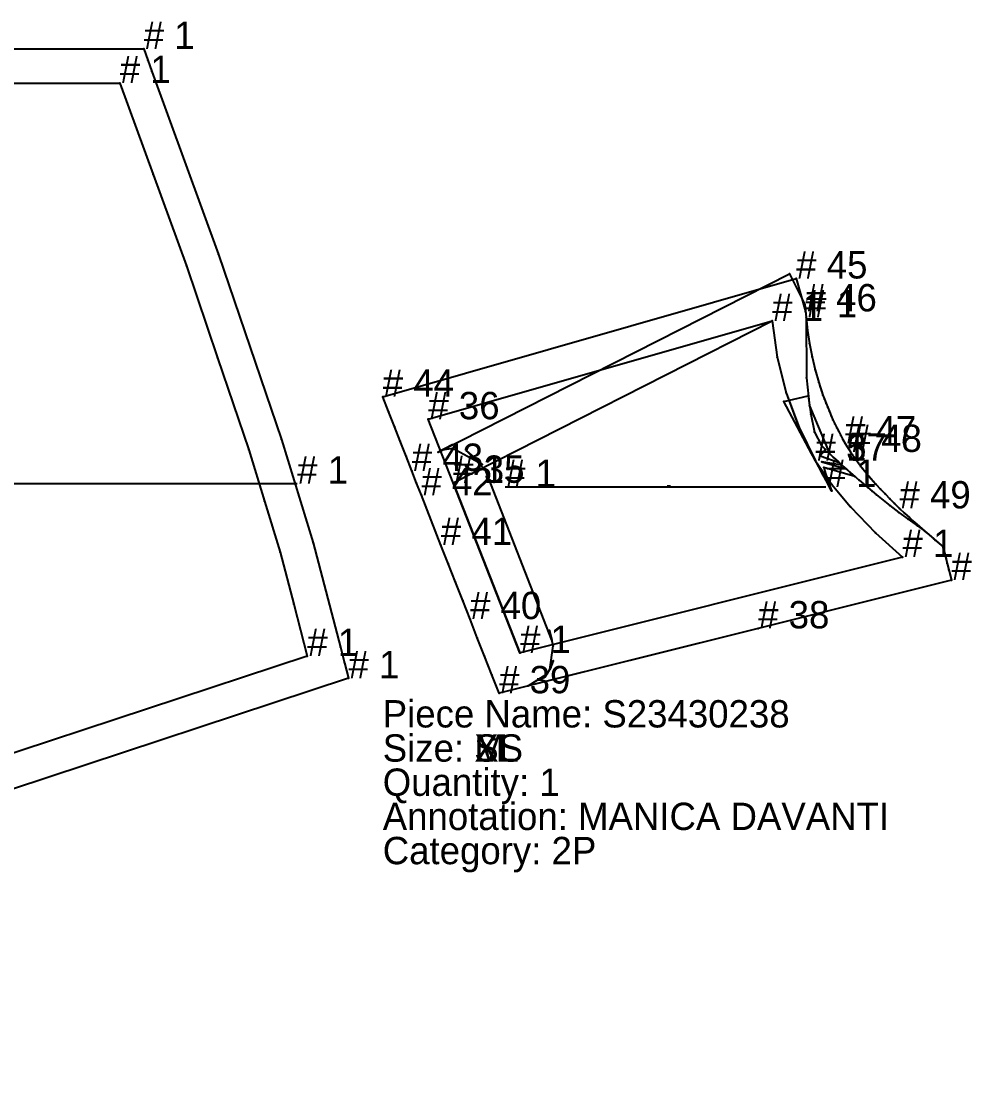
# Model space of a CAD drawing. Extents: x -10 to 8445, y -315 to 270.
# Drawn here: x 5008.4 to 5285.3, y -179.6 to 135.2 of the extents above; entities that cross this region are included whole.
import ezdxf

# ---------------------------------------------------------------- set-up
doc = ezdxf.new("R2010")
doc.units = 0

# ---------------------------------------------------------------- blocks, each defined once
blk = doc.blocks.new('S23430243-S_XS')
at = {"layer": '1'}
blk.add_lwpolyline([(-31509.709, -61606.7578), (-31300.1934, -61606.7578), (-31299, -61610.0469), (-31297.8066, -61613.332), (-31278.3125, -61666.875), (-31259.9355, -61721.0352), (-31250.7031, -61751.2969), (-31242.7109, -61781.8242), (-31241.5234, -61786.3555), (-31240.3379, -61790.8867), (-31338.875, -61823.4063), (-31437.4121, -61855.9258), (-31468.4766, -61858.5195), (-31499.543, -61861.1133), (-31502.9297, -61794.957), (-31506.3184, -61728.8008), (-31508.0137, -61667.7813)], close=True, dxfattribs=at)
at = {"layer": '14'}
blk.add_lwpolyline([(-31509.4336, -61616.7578), (-31307.1914, -61616.7539), (-31297.4688, -61643.4727), (-31287.7461, -61670.1914), (-31278.5977, -61697.1484), (-31269.4512, -61724.1016), (-31264.8867, -61739.0625), (-31260.3242, -61754.0195), (-31256.3516, -61769.1953), (-31252.3789, -61784.3672), (-31345.8906, -61815.2461), (-31439.4043, -61846.125), (-31469.7324, -61848.625), (-31500.0605, -61851.1211), (-31503.1895, -61789.9609), (-31506.3184, -61728.8008), (-31507.877, -61672.7773)], close=True, dxfattribs=at)
at = {"layer": '2'}
for p in [(-31509.709, -61606.7578), (-31300.1934, -61606.7578), (-31299, -61610.0469), (-31297.8066, -61613.332), (-31509.4336, -61616.7578), (-31307.1914, -61616.7539), (-31297.4688, -61643.4727), (-31278.3125, -61666.875), (-31508.0137, -61667.7813), (-31287.7461, -61670.1914), (-31507.877, -61672.7773), (-31278.5977, -61697.1484), (-31259.9355, -61721.0352), (-31269.4512, -61724.1016), (-31506.3184, -61728.8008), (-31506.3184, -61728.8008), (-31264.8867, -61739.0625), (-31250.7031, -61751.2969), (-31260.3242, -61754.0195), (-31256.3516, -61769.1953), (-31242.7109, -61781.8242), (-31252.3789, -61784.3672), (-31241.5234, -61786.3555), (-31503.1895, -61789.9609), (-31240.3379, -61790.8867), (-31502.9297, -61794.957), (-31345.8906, -61815.2461), (-31338.875, -61823.4063), (-31439.4043, -61846.125), (-31469.7324, -61848.625), (-31500.0605, -61851.1211), (-31437.4121, -61855.9258), (-31468.4766, -61858.5195), (-31499.543, -61861.1133)]:
    blk.add_point(p, dxfattribs=at)
at = {"layer": '5'}
blk.add_line((-31516.4551, -61733.9375), (-31515.4551, -61733.9375), dxfattribs=at)
at = {"layer": '7'}
blk.add_line((-31506.4629, -61733.9336), (-31255.3574, -61733.9336), dxfattribs=at)
at = {"layer": '1'}
for s, p in [('Piece Name: S23430243', (-31509.709, -61871.1016)), ('Size: XS', (-31509.709, -61881.1016))]:
    blk.add_text(s, height=8, dxfattribs=at).set_placement(p)
blk = doc.blocks.new('S23430243-S_S')
at = {"layer": '1'}
blk.add_lwpolyline([(-31509.707, -61606.7578), (-31300.1934, -61606.7578), (-31299, -61610.0469), (-31297.8066, -61613.332), (-31278.3125, -61666.875), (-31259.9355, -61721.0352), (-31250.7031, -61751.2969), (-31242.7109, -61781.8242), (-31241.5234, -61786.3555), (-31240.3379, -61790.8867), (-31338.877, -61823.4063), (-31437.4121, -61855.9258), (-31468.4766, -61858.5195), (-31499.543, -61861.1133), (-31502.9297, -61794.957), (-31506.3184, -61728.8008), (-31508.0137, -61667.7813)], close=True, dxfattribs=at)
at = {"layer": '14'}
blk.add_lwpolyline([(-31509.4336, -61616.7578), (-31307.1914, -61616.7539), (-31297.4688, -61643.4727), (-31287.7461, -61670.1914), (-31278.5977, -61697.1484), (-31269.4512, -61724.1016), (-31264.8867, -61739.0625), (-31260.3242, -61754.0195), (-31256.3516, -61769.1953), (-31252.3789, -61784.3672), (-31345.8906, -61815.2461), (-31439.4043, -61846.125), (-31469.7324, -61848.625), (-31500.0605, -61851.1211), (-31503.1895, -61789.9609), (-31506.3184, -61728.8008), (-31507.877, -61672.7773)], close=True, dxfattribs=at)
at = {"layer": '2'}
for p in [(-31509.707, -61606.7578), (-31300.1934, -61606.7578), (-31299, -61610.0469), (-31297.8066, -61613.332), (-31509.4336, -61616.7578), (-31307.1914, -61616.7539), (-31297.4688, -61643.4727), (-31278.3125, -61666.875), (-31508.0137, -61667.7813), (-31287.7461, -61670.1914), (-31507.877, -61672.7773), (-31278.5977, -61697.1484), (-31259.9355, -61721.0352), (-31269.4512, -61724.1016), (-31506.3184, -61728.8008), (-31506.3184, -61728.8008), (-31264.8867, -61739.0625), (-31250.7031, -61751.2969), (-31260.3242, -61754.0195), (-31256.3516, -61769.1953), (-31242.7109, -61781.8242), (-31252.3789, -61784.3672), (-31241.5234, -61786.3555), (-31503.1895, -61789.9609), (-31240.3379, -61790.8867), (-31502.9297, -61794.957), (-31345.8906, -61815.2461), (-31338.877, -61823.4063), (-31439.4043, -61846.125), (-31469.7324, -61848.625), (-31500.0605, -61851.1211), (-31437.4121, -61855.9258), (-31468.4766, -61858.5195), (-31499.543, -61861.1133)]:
    blk.add_point(p, dxfattribs=at)
at = {"layer": '5'}
blk.add_line((-31516.4551, -61733.9375), (-31515.4551, -61733.9375), dxfattribs=at)
at = {"layer": '7'}
blk.add_line((-31506.4629, -61733.9336), (-31255.3574, -61733.9336), dxfattribs=at)
at = {"layer": '1'}
for s, p in [('# 1', (-31509.707, -61606.7578)), ('# 1', (-31300.1934, -61606.7578)), ('# 1', (-31240.3379, -61790.8867)), ('# 1', (-31499.543, -61861.1133)), ('Piece Name: S23430243', (-31509.709, -61871.1016)), ('Size: S', (-31509.709, -61881.1016)), ('Quantity: 1', (-31509.709, -61891.1016)), ('Annotation: SACCO TASCA', (-31509.709, -61901.1016)), ('Category: 2P', (-31509.709, -61911.1016))]:
    blk.add_text(s, height=8, dxfattribs=at).set_placement(p)
at = {"layer": '14'}
for p in [(-31509.4336, -61616.7578), (-31307.1914, -61616.7539), (-31252.3789, -61784.3672), (-31500.0605, -61851.1211)]:
    blk.add_text('# 1', height=8, dxfattribs=at).set_placement(p)
at = {"layer": '2'}
for p in [(-31509.707, -61606.7578), (-31300.1934, -61606.7578), (-31509.4336, -61616.7578), (-31307.1914, -61616.7539), (-31252.3789, -61784.3672), (-31240.3379, -61790.8867), (-31500.0605, -61851.1211), (-31499.543, -61861.1133)]:
    blk.add_text('# 1', height=8, dxfattribs=at).set_placement(p)
at = {"layer": '5'}
for p in [(-31516.4551, -61733.9375), (-31515.4551, -61733.9375)]:
    blk.add_text('# 1', height=8, dxfattribs=at).set_placement(p)
at = {"layer": '7'}
for p in [(-31506.4629, -61733.9336), (-31255.3574, -61733.9336)]:
    blk.add_text('# 1', height=8, dxfattribs=at).set_placement(p)
blk = doc.blocks.new('S23430243-S_M')
at = {"layer": '1'}
blk.add_lwpolyline([(-31509.709, -61606.7578), (-31300.1934, -61606.7578), (-31299, -61610.0469), (-31297.8066, -61613.332), (-31278.3125, -61666.875), (-31259.9355, -61721.0352), (-31250.7031, -61751.2969), (-31242.7109, -61781.8242), (-31241.5234, -61786.3555), (-31240.3379, -61790.8867), (-31338.875, -61823.4063), (-31437.4121, -61855.9258), (-31468.4766, -61858.5195), (-31499.543, -61861.1133), (-31502.9297, -61794.957), (-31506.3184, -61728.8008), (-31508.0137, -61667.7813)], close=True, dxfattribs=at)
at = {"layer": '14'}
blk.add_lwpolyline([(-31509.4336, -61616.7578), (-31307.1914, -61616.7539), (-31297.4688, -61643.4727), (-31287.7461, -61670.1914), (-31278.5977, -61697.1484), (-31269.4512, -61724.1016), (-31264.8867, -61739.0625), (-31260.3242, -61754.0195), (-31256.3516, -61769.1953), (-31252.3789, -61784.3672), (-31345.8906, -61815.2461), (-31439.4043, -61846.125), (-31469.7324, -61848.625), (-31500.0605, -61851.1211), (-31503.1895, -61789.9609), (-31506.3184, -61728.8008), (-31507.877, -61672.7773)], close=True, dxfattribs=at)
at = {"layer": '2'}
for p in [(-31509.709, -61606.7578), (-31300.1934, -61606.7578), (-31299, -61610.0469), (-31297.8066, -61613.332), (-31509.4336, -61616.7578), (-31307.1914, -61616.7539), (-31297.4688, -61643.4727), (-31278.3125, -61666.875), (-31508.0137, -61667.7813), (-31287.7461, -61670.1914), (-31507.877, -61672.7773), (-31278.5977, -61697.1484), (-31259.9355, -61721.0352), (-31269.4512, -61724.1016), (-31506.3184, -61728.8008), (-31506.3184, -61728.8008), (-31264.8867, -61739.0625), (-31250.7031, -61751.2969), (-31260.3242, -61754.0195), (-31256.3516, -61769.1953), (-31242.7109, -61781.8242), (-31252.3789, -61784.3672), (-31241.5234, -61786.3555), (-31503.1895, -61789.9609), (-31240.3379, -61790.8867), (-31502.9297, -61794.957), (-31345.8906, -61815.2461), (-31338.875, -61823.4063), (-31439.4043, -61846.125), (-31469.7324, -61848.625), (-31500.0605, -61851.1211), (-31437.4121, -61855.9258), (-31468.4766, -61858.5195), (-31499.543, -61861.1133)]:
    blk.add_point(p, dxfattribs=at)
at = {"layer": '5'}
blk.add_line((-31516.4551, -61733.9375), (-31515.4551, -61733.9375), dxfattribs=at)
at = {"layer": '7'}
blk.add_line((-31506.4629, -61733.9336), (-31255.3574, -61733.9336), dxfattribs=at)
at = {"layer": '1'}
for s, p in [('Piece Name: S23430243', (-31509.709, -61871.1016)), ('Size: M', (-31509.709, -61881.1016))]:
    blk.add_text(s, height=8, dxfattribs=at).set_placement(p)
blk = doc.blocks.new('S23430243-S_L')
at = {"layer": '1'}
blk.add_lwpolyline([(-31509.709, -61606.7578), (-31300.1934, -61606.7578), (-31299, -61610.0469), (-31297.8066, -61613.332), (-31278.3125, -61666.875), (-31259.9355, -61721.0352), (-31250.7031, -61751.2969), (-31242.7109, -61781.8242), (-31241.5234, -61786.3555), (-31240.3379, -61790.8867), (-31338.875, -61823.4063), (-31437.4121, -61855.9258), (-31468.4766, -61858.5195), (-31499.543, -61861.1133), (-31502.9297, -61794.957), (-31506.3184, -61728.8008), (-31508.0137, -61667.7813)], close=True, dxfattribs=at)
at = {"layer": '14'}
blk.add_lwpolyline([(-31509.4336, -61616.7578), (-31307.1914, -61616.7539), (-31297.4688, -61643.4727), (-31287.7461, -61670.1914), (-31278.5977, -61697.1484), (-31269.4512, -61724.1016), (-31264.8867, -61739.0625), (-31260.3242, -61754.0195), (-31256.3516, -61769.1953), (-31252.3789, -61784.3672), (-31345.8906, -61815.2461), (-31439.4043, -61846.125), (-31469.7324, -61848.625), (-31500.0605, -61851.1211), (-31503.1895, -61789.9609), (-31506.3184, -61728.8008), (-31507.877, -61672.7773)], close=True, dxfattribs=at)
at = {"layer": '2'}
for p in [(-31509.709, -61606.7578), (-31300.1934, -61606.7578), (-31299, -61610.0469), (-31297.8066, -61613.332), (-31509.4336, -61616.7578), (-31307.1914, -61616.7539), (-31297.4688, -61643.4727), (-31278.3125, -61666.875), (-31508.0137, -61667.7813), (-31287.7461, -61670.1914), (-31507.877, -61672.7773), (-31278.5977, -61697.1484), (-31259.9355, -61721.0352), (-31269.4512, -61724.1016), (-31506.3184, -61728.8008), (-31506.3184, -61728.8008), (-31264.8867, -61739.0625), (-31250.7031, -61751.2969), (-31260.3242, -61754.0195), (-31256.3516, -61769.1953), (-31242.7109, -61781.8242), (-31252.3789, -61784.3672), (-31241.5234, -61786.3555), (-31503.1895, -61789.9609), (-31240.3379, -61790.8867), (-31502.9297, -61794.957), (-31345.8906, -61815.2461), (-31338.875, -61823.4063), (-31439.4043, -61846.125), (-31469.7324, -61848.625), (-31500.0605, -61851.1211), (-31437.4121, -61855.9258), (-31468.4766, -61858.5195), (-31499.543, -61861.1133)]:
    blk.add_point(p, dxfattribs=at)
at = {"layer": '5'}
blk.add_line((-31516.4551, -61733.9375), (-31515.4551, -61733.9375), dxfattribs=at)
at = {"layer": '7'}
blk.add_line((-31506.4629, -61733.9336), (-31255.3574, -61733.9336), dxfattribs=at)
at = {"layer": '1'}
for s, p in [('Piece Name: S23430243', (-31509.709, -61871.1016)), ('Size: L', (-31509.709, -61881.1016))]:
    blk.add_text(s, height=8, dxfattribs=at).set_placement(p)
blk = doc.blocks.new('S23430243-S_XL')
at = {"layer": '1'}
blk.add_lwpolyline([(-31509.709, -61606.7578), (-31300.1934, -61606.7578), (-31299, -61610.0469), (-31297.8066, -61613.332), (-31278.3125, -61666.875), (-31259.9355, -61721.0352), (-31250.7031, -61751.2969), (-31242.7109, -61781.8242), (-31241.5234, -61786.3555), (-31240.3379, -61790.8867), (-31338.875, -61823.4063), (-31437.4121, -61855.9258), (-31468.4766, -61858.5195), (-31499.543, -61861.1133), (-31502.9297, -61794.957), (-31506.3184, -61728.8008), (-31508.0137, -61667.7813)], close=True, dxfattribs=at)
at = {"layer": '14'}
blk.add_lwpolyline([(-31509.4336, -61616.7578), (-31307.1914, -61616.7539), (-31297.4688, -61643.4727), (-31287.7461, -61670.1914), (-31278.5977, -61697.1484), (-31269.4512, -61724.1016), (-31264.8867, -61739.0625), (-31260.3242, -61754.0195), (-31256.3516, -61769.1953), (-31252.3789, -61784.3672), (-31345.8906, -61815.2461), (-31439.4043, -61846.125), (-31469.7324, -61848.625), (-31500.0605, -61851.1211), (-31503.1895, -61789.9609), (-31506.3184, -61728.8008), (-31507.877, -61672.7773)], close=True, dxfattribs=at)
at = {"layer": '2'}
for p in [(-31509.709, -61606.7578), (-31300.1934, -61606.7578), (-31299, -61610.0469), (-31297.8066, -61613.332), (-31509.4336, -61616.7578), (-31307.1914, -61616.7539), (-31297.4688, -61643.4727), (-31278.3125, -61666.875), (-31508.0137, -61667.7813), (-31287.7461, -61670.1914), (-31507.877, -61672.7773), (-31278.5977, -61697.1484), (-31259.9355, -61721.0352), (-31269.4512, -61724.1016), (-31506.3184, -61728.8008), (-31506.3184, -61728.8008), (-31264.8867, -61739.0625), (-31250.7031, -61751.2969), (-31260.3242, -61754.0195), (-31256.3516, -61769.1953), (-31242.7109, -61781.8242), (-31252.3789, -61784.3672), (-31241.5234, -61786.3555), (-31503.1895, -61789.9609), (-31240.3379, -61790.8867), (-31502.9297, -61794.957), (-31345.8906, -61815.2461), (-31338.875, -61823.4063), (-31439.4043, -61846.125), (-31469.7324, -61848.625), (-31500.0605, -61851.1211), (-31437.4121, -61855.9258), (-31468.4766, -61858.5195), (-31499.543, -61861.1133)]:
    blk.add_point(p, dxfattribs=at)
at = {"layer": '5'}
blk.add_line((-31516.4551, -61733.9375), (-31515.4551, -61733.9375), dxfattribs=at)
at = {"layer": '7'}
blk.add_line((-31506.4629, -61733.9336), (-31255.3574, -61733.9336), dxfattribs=at)
at = {"layer": '1'}
for s, p in [('Piece Name: S23430243', (-31509.709, -61871.1016)), ('Size: XL', (-31509.709, -61881.1016))]:
    blk.add_text(s, height=8, dxfattribs=at).set_placement(p)
blk = doc.blocks.new('S23430238-S_XS')
at = {"layer": '1'}
blk.add_lwpolyline([(-32041.5371, 61884.8398), (-32098.0215, 61870.6836), (-32165.2109, 61853.8359), (-32159.7109, 61857.3984), (-32158.6563, 61859.2344), (-32157.9961, 61861.2344), (-32158.916, 61858.6563), (-32157.9277, 61865.6094), (-32158.4805, 61867.8203), (-32158.9824, 61870.0469), (-32158.3457, 61867.2148), (-32177.7344, 61916.9609), (-32183.332, 61922.6094), (-32178.7363, 61918.6641), (-32187.3027, 61923.3516), (-32190.2852, 61922.8008), (-32190.1582, 61922.9688), (-32187.4434, 61924.3516), (-32191.5996, 61922.2383), (-32088.9004, 61974.3867), (-32084.373, 61965.4766), (-32083.9609, 61961.7227), (-32083.9082, 61944.0234), (-32083.0059, 61935.8398), (-32077.1699, 61921.8594), (-32075.9688, 61920.7031), (-32074.752, 61919.5586), (-32073.5215, 61918.4336), (-32079.3828, 61919.4102), (-32072.2852, 61917.3164), (-32071.043, 61916.207), (-32069.7871, 61915.1094), (-32078.8652, 61917.707), (-32078.3164, 61916.0078), (-32077.7539, 61914.3164), (-32077.1504, 61912.6406), (-32076.541, 61910.9648), (-32077.334, 61912.4258), (-32078.1758, 61913.9922), (-32079.8633, 61917.1367), (-32079.0195, 61915.5586), (-32080.707, 61918.7031), (-32076.5195, 61910.9063), (-32081.5488, 61920.2734), (-32082.3926, 61921.8438), (-32090.5586, 61937.0469), (-32083.3809, 61938.6719), (-32082.6094, 61933.3555), (-32081.5938, 61928.0781), (-32079.5273, 61924.2148), (-32078.3574, 61923.0273), (-32079.873, 61921.125), (-32074.3555, 61919.1875), (-32068.5293, 61914.0117), (-32067.2578, 61912.9336), (-32065.9805, 61911.8594), (-32064.6992, 61910.793), (-32063.4063, 61909.7422), (-32059.4961, 61906.6367), (-32056.8516, 61904.6133), (-32054.1797, 61902.6328), (-32051.4824, 61900.6875), (-32049.2969, 61899.1406), (-32048.8047, 61898.7148), (-32046.6328, 61896.8398), (-32046.2871, 61896.5391), (-32043.9688, 61894.5391), (-32043.9043, 61894.2813), (-32043.0957, 61891.0547), (-32042.752, 61889.6914), (-32042.2852, 61887.8281)], close=True, dxfattribs=at)
at = {"layer": '14'}
blk.add_lwpolyline([(-32055.8301, 61891.5664), (-32167.6367, 61863.5273), (-32187.1543, 61913.2656), (-32167.6445, 61863.5352), (-32187.1426, 61913.2539), (-32093.8945, 61960.6328), (-32092.4473, 61950.0352), (-32089.8457, 61939.6406), (-32086.0801, 61929.4531), (-32081.2324, 61919.7109), (-32085.8203, 61928.2383), (-32081.2324, 61919.7109), (-32076.457, 61912.7461), (-32071.0664, 61906.2109), (-32063.7168, 61898.6211)], close=True, dxfattribs=at)
at = {"layer": '2'}
for p in [(-32088.9004, 61974.3867), (-32084.373, 61965.4766), (-32093.8945, 61960.6328), (-32083.9609, 61961.7227), (-32089.8457, 61939.6406), (-32090.5586, 61937.0469), (-32083.0059, 61935.8398), (-32085.8203, 61928.2383), (-32191.5996, 61922.2383), (-32081.2324, 61919.7109), (-32081.2324, 61919.7109), (-32074.3555, 61919.1875), (-32178.7363, 61918.6641), (-32187.1543, 61913.2656), (-32187.1426, 61913.2539), (-32076.5195, 61910.9063), (-32071.0664, 61906.2109), (-32049.2969, 61899.1406), (-32046.6328, 61896.8398), (-32043.9688, 61894.5391), (-32055.8301, 61891.5664), (-32042.752, 61889.6914), (-32041.5371, 61884.8398), (-32158.3457, 61867.2148), (-32167.6445, 61863.5352), (-32167.6367, 61863.5273), (-32158.916, 61858.6563), (-32165.2109, 61853.8359)]:
    blk.add_point(p, dxfattribs=at)
at = {"layer": '3'}
for p in [(-32092.4473, 61950.0352), (-32083.9082, 61944.0234), (-32083.3809, 61938.6719), (-32082.6094, 61933.3555), (-32086.0801, 61929.4531), (-32081.5938, 61928.0781), (-32190.2852, 61922.8008), (-32190.1582, 61922.9688), (-32187.4434, 61924.3516), (-32187.3027, 61923.3516), (-32183.332, 61922.6094), (-32079.5273, 61924.2148), (-32078.3574, 61923.0273), (-32082.3926, 61921.8438), (-32081.5488, 61920.2734), (-32079.873, 61921.125), (-32079.3828, 61919.4102), (-32077.1699, 61921.8594), (-32075.9688, 61920.7031), (-32074.752, 61919.5586), (-32177.7344, 61916.9609), (-32080.707, 61918.7031), (-32079.8633, 61917.1367), (-32078.8652, 61917.707), (-32078.3164, 61916.0078), (-32073.5215, 61918.4336), (-32072.2852, 61917.3164), (-32071.043, 61916.207), (-32079.0195, 61915.5586), (-32078.1758, 61913.9922), (-32077.7539, 61914.3164), (-32076.457, 61912.7461), (-32069.7871, 61915.1094), (-32068.5293, 61914.0117), (-32067.2578, 61912.9336), (-32077.334, 61912.4258), (-32077.1504, 61912.6406), (-32076.541, 61910.9648), (-32065.9805, 61911.8594), (-32064.6992, 61910.793), (-32063.4063, 61909.7422), (-32059.4961, 61906.6367), (-32056.8516, 61904.6133), (-32054.1797, 61902.6328), (-32051.4824, 61900.6875), (-32063.7168, 61898.6211), (-32048.8047, 61898.7148), (-32046.2871, 61896.5391), (-32043.9043, 61894.2813), (-32043.0957, 61891.0547), (-32042.2852, 61887.8281), (-32158.9824, 61870.0469), (-32098.0215, 61870.6836), (-32158.4805, 61867.8203), (-32157.9277, 61865.6094), (-32158.6563, 61859.2344), (-32157.9961, 61861.2344), (-32159.7109, 61857.3984)]:
    blk.add_point(p, dxfattribs=at)
at = {"layer": '4'}
for p in [(-32177.7344, 61916.9609, 10), (-32098.0215, 61870.6836, 10)]:
    blk.add_point(p, dxfattribs=at)
at = {"layer": '5'}
blk.add_line((-32124.6563, 61912.3672), (-32123.6563, 61912.3672), dxfattribs=at)
at = {"layer": '7'}
blk.add_line((-32172.002, 61912.0859), (-32078.2793, 61912.0859), dxfattribs=at)
at = {"layer": '1'}
for s, p in [('Piece Name: S23430238', (-32207.7734, 61841.6992)), ('Size: XS', (-32207.7734, 61831.6992))]:
    blk.add_text(s, height=8, dxfattribs=at).set_placement(p)
blk = doc.blocks.new('S23430238-S_S')
at = {"layer": '1'}
blk.add_lwpolyline([(-32041.5371, 61884.8398), (-32098.0176, 61870.6836), (-32173.7441, 61851.6992), (-32175.8691, 61857.1172), (-32177.9941, 61862.5469), (-32180.1191, 61867.9648), (-32182.248, 61873.3906), (-32184.3711, 61878.8125), (-32186.5039, 61884.2305), (-32188.6289, 61889.6563), (-32190.7578, 61895.0781), (-32196.4609, 61909.6133), (-32197.8633, 61913.1836), (-32199.2656, 61916.7617), (-32200.9648, 61921.0977), (-32202.666, 61925.4336), (-32204.3711, 61929.7734), (-32206.0723, 61934.1094), (-32207.7773, 61938.4492), (-32086.8945, 61973.0391), (-32084.1445, 61963.4336), (-32083.9609, 61961.7227), (-32083.5547, 61957.8516), (-32082.9902, 61953.9883), (-32082.25, 61950.1602), (-32081.3516, 61946.3594), (-32080.2891, 61942.5977), (-32079.8965, 61941.3711), (-32079.4961, 61940.1406), (-32079.0645, 61938.9258), (-32078.623, 61937.707), (-32078.1602, 61936.5), (-32077.6836, 61935.293), (-32077.1875, 61934.1016), (-32076.6777, 61932.9102), (-32076.1484, 61931.7305), (-32075.6016, 61930.5586), (-32075.043, 61929.3906), (-32074.4531, 61928.2383), (-32073.8613, 61927.0859), (-32073.2422, 61925.9531), (-32072.6133, 61924.8086), (-32072.6152, 61924.8047), (-32072.0762, 61923.9805), (-32071.5313, 61923.1445), (-32070.9863, 61922.3125), (-32070.4336, 61921.4844), (-32069.8535, 61920.6719), (-32069.2676, 61919.8672), (-32068.6875, 61919.0586), (-32068.0879, 61918.2617), (-32067.4707, 61917.4805), (-32066.8516, 61916.6992), (-32066.2344, 61915.9141), (-32065.5918, 61915.1602), (-32064.9355, 61914.4063), (-32064.2852, 61913.6563), (-32063.623, 61912.8945), (-32062.2676, 61911.4531), (-32060.9063, 61910.0039), (-32059.5234, 61908.5859), (-32058.1152, 61907.1797), (-32056.7012, 61905.7852), (-32055.2461, 61904.4258), (-32053.7891, 61903.0859), (-32052.3105, 61901.7539), (-32050.8066, 61900.4453), (-32049.2969, 61899.1406), (-32046.6328, 61896.8398), (-32043.9688, 61894.5391), (-32042.752, 61889.6914)], close=True, dxfattribs=at)
at = {"layer": '14'}
blk.add_lwpolyline([(-32055.8301, 61891.5664), (-32167.6367, 61863.5273), (-32187.1543, 61913.2656), (-32187.1543, 61913.2695), (-32194.4434, 61931.8672), (-32093.8945, 61960.6328), (-32092.4473, 61950.0469), (-32089.8457, 61939.6406), (-32086.084, 61929.457), (-32081.2324, 61919.7109), (-32081.2305, 61919.7109), (-32081.2285, 61919.7109), (-32076.457, 61912.7539), (-32071.0664, 61906.2109), (-32063.7207, 61898.6289)], close=True, dxfattribs=at)
at = {"layer": '2'}
for p in [(-32086.8945, 61973.0391), (-32084.1445, 61963.4336), (-32093.8945, 61960.6328), (-32083.9609, 61961.7227), (-32082.9902, 61953.9883), (-32207.7773, 61938.4492), (-32089.8457, 61939.6406), (-32194.4434, 61931.8672), (-32072.6152, 61924.8047), (-32070.9863, 61922.3125), (-32081.2324, 61919.7109), (-32081.2305, 61919.7109), (-32081.2285, 61919.7109), (-32199.2656, 61916.7617), (-32066.8516, 61916.6992), (-32187.1543, 61913.2695), (-32187.1543, 61913.2656), (-32071.0664, 61906.2109), (-32056.7012, 61905.7852), (-32053.7891, 61903.0859), (-32050.8066, 61900.4453), (-32190.7578, 61895.0781), (-32043.9688, 61894.5391), (-32055.8301, 61891.5664), (-32041.5371, 61884.8398), (-32182.248, 61873.3906), (-32167.6367, 61863.5273), (-32173.7441, 61851.6992)]:
    blk.add_point(p, dxfattribs=at)
at = {"layer": '3'}
for p in [(-32083.5547, 61957.8516), (-32092.4473, 61950.0469), (-32082.25, 61950.1602), (-32081.3516, 61946.3594), (-32080.2891, 61942.5977), (-32079.8965, 61941.3711), (-32079.4961, 61940.1406), (-32079.0645, 61938.9258), (-32078.623, 61937.707), (-32078.1602, 61936.5), (-32077.6836, 61935.293), (-32206.0723, 61934.1094), (-32077.1875, 61934.1016), (-32076.6777, 61932.9102), (-32076.1484, 61931.7305), (-32204.3711, 61929.7734), (-32086.084, 61929.457), (-32075.6016, 61930.5586), (-32075.043, 61929.3906), (-32202.666, 61925.4336), (-32074.4531, 61928.2383), (-32073.8613, 61927.0859), (-32073.2422, 61925.9531), (-32072.6133, 61924.8086), (-32072.0762, 61923.9805), (-32071.5313, 61923.1445), (-32200.9648, 61921.0977), (-32070.4336, 61921.4844), (-32069.8535, 61920.6719), (-32069.2676, 61919.8672), (-32068.6875, 61919.0586), (-32068.0879, 61918.2617), (-32067.4707, 61917.4805), (-32066.2344, 61915.9141), (-32197.8633, 61913.1836), (-32076.457, 61912.7539), (-32065.5918, 61915.1602), (-32064.9355, 61914.4063), (-32064.2852, 61913.6563), (-32063.623, 61912.8945), (-32196.4609, 61909.6133), (-32062.2676, 61911.4531), (-32060.9063, 61910.0039), (-32059.5234, 61908.5859), (-32058.1152, 61907.1797), (-32055.2461, 61904.4258), (-32052.3105, 61901.7539), (-32063.7207, 61898.6289), (-32049.2969, 61899.1406), (-32046.6328, 61896.8398), (-32188.6289, 61889.6563), (-32042.752, 61889.6914), (-32186.5039, 61884.2305), (-32184.3711, 61878.8125), (-32098.0176, 61870.6836), (-32180.1191, 61867.9648), (-32177.9941, 61862.5469), (-32175.8691, 61857.1172)]:
    blk.add_point(p, dxfattribs=at)
at = {"layer": '4'}
for p in [(-32196.4609, 61909.6133, 10), (-32098.0176, 61870.6836, 10)]:
    blk.add_point(p, dxfattribs=at)
at = {"layer": '5'}
blk.add_line((-32124.6563, 61912.3672), (-32123.6563, 61912.3672), dxfattribs=at)
at = {"layer": '7'}
blk.add_line((-32172.002, 61912.0859), (-32078.2793, 61912.0859), dxfattribs=at)
at = {"layer": '1'}
for s, p in [('# 45', (-32086.8945, 61973.0391)), ('# 46', (-32084.1445, 61963.4336)), ('# 1', (-32083.9609, 61961.7227)), ('# 44', (-32207.7773, 61938.4492)), ('# 47', (-32072.6152, 61924.8047)), ('# 48', (-32070.9863, 61922.3125)), ('# 43', (-32199.2656, 61916.7617)), ('# 42', (-32196.4609, 61909.6133)), ('# 49', (-32056.7012, 61905.7852)), ('# 41', (-32190.7578, 61895.0781)), ('# 1', (-32041.5371, 61884.8398)), ('# 40', (-32182.248, 61873.3906)), ('# 38', (-32098.0176, 61870.6836)), ('# 39', (-32173.7441, 61851.6992)), ('Piece Name: S23430238', (-32207.7734, 61841.6992)), ('Size: S', (-32207.7734, 61831.6992)), ('Quantity: 1', (-32207.7734, 61821.6992)), ('Annotation: MANICA DAVANTI', (-32207.7734, 61811.6992)), ('Category: 2P', (-32207.7734, 61801.6992))]:
    blk.add_text(s, height=8, dxfattribs=at).set_placement(p)
at = {"layer": '14'}
for s, p in [('# 1', (-32093.8945, 61960.6328)), ('# 36', (-32194.4434, 61931.8672)), ('# 1', (-32081.2324, 61919.7109)), ('# 37', (-32081.2305, 61919.7109)), ('# 5', (-32081.2285, 61919.7109)), ('# 35', (-32187.1543, 61913.2695)), ('# 1', (-32187.1543, 61913.2656)), ('# 1', (-32055.8301, 61891.5664)), ('# 1', (-32167.6367, 61863.5273))]:
    blk.add_text(s, height=8, dxfattribs=at).set_placement(p)
at = {"layer": '2'}
for s, p in [('# 45', (-32086.8945, 61973.0391)), ('# 46', (-32084.1445, 61963.4336)), ('# 1', (-32083.9609, 61961.7227)), ('# 1', (-32093.8945, 61960.6328)), ('# 44', (-32207.7773, 61938.4492)), ('# 36', (-32194.4434, 61931.8672)), ('# 47', (-32072.6152, 61924.8047)), ('# 48', (-32070.9863, 61922.3125)), ('# 1', (-32081.2324, 61919.7109)), ('# 37', (-32081.2305, 61919.7109)), ('# 5', (-32081.2285, 61919.7109)), ('# 43', (-32199.2656, 61916.7617)), ('# 35', (-32187.1543, 61913.2695)), ('# 1', (-32187.1543, 61913.2656)), ('# 49', (-32056.7012, 61905.7852)), ('# 41', (-32190.7578, 61895.0781)), ('# 1', (-32055.8301, 61891.5664)), ('# 1', (-32041.5371, 61884.8398)), ('# 40', (-32182.248, 61873.3906)), ('# 1', (-32167.6367, 61863.5273)), ('# 39', (-32173.7441, 61851.6992))]:
    blk.add_text(s, height=8, dxfattribs=at).set_placement(p)
at = {"layer": '3'}
for s, p in [('# 42', (-32196.4609, 61909.6133)), ('# 38', (-32098.0176, 61870.6836))]:
    blk.add_text(s, height=8, dxfattribs=at).set_placement(p)
at = {"layer": '4'}
for s, p in [('# 42', (-32196.4609, 61909.6133)), ('# 38', (-32098.0176, 61870.6836))]:
    blk.add_text(s, height=8, dxfattribs=at).set_placement(p)
at = {"layer": '7'}
for p in [(-32172.002, 61912.0859), (-32078.2793, 61912.0859)]:
    blk.add_text('# 1', height=8, dxfattribs=at).set_placement(p)
blk = doc.blocks.new('S23430238-S_M')
at = {"layer": '1'}
blk.add_lwpolyline([(-32041.5371, 61884.8398), (-32098.0215, 61870.6836), (-32165.2109, 61853.8359), (-32159.7109, 61857.3984), (-32158.6563, 61859.2344), (-32157.9961, 61861.2344), (-32158.916, 61858.6563), (-32157.9277, 61865.6094), (-32158.4805, 61867.8203), (-32158.9824, 61870.0469), (-32158.3457, 61867.2148), (-32177.7344, 61916.9609), (-32183.332, 61922.6094), (-32178.7363, 61918.6641), (-32187.3027, 61923.3516), (-32190.2852, 61922.8008), (-32190.1582, 61922.9688), (-32187.4434, 61924.3516), (-32191.5996, 61922.2383), (-32088.9004, 61974.3867), (-32084.373, 61965.4766), (-32083.9609, 61961.7227), (-32083.9082, 61944.0234), (-32083.0059, 61935.8398), (-32077.1699, 61921.8594), (-32075.9688, 61920.7031), (-32074.752, 61919.5586), (-32073.5215, 61918.4336), (-32079.3828, 61919.4102), (-32072.2852, 61917.3164), (-32071.043, 61916.207), (-32069.7871, 61915.1094), (-32078.8652, 61917.707), (-32078.3164, 61916.0078), (-32077.7539, 61914.3164), (-32077.1504, 61912.6406), (-32076.541, 61910.9648), (-32077.334, 61912.4258), (-32078.1758, 61913.9922), (-32079.8633, 61917.1367), (-32079.0195, 61915.5586), (-32080.707, 61918.7031), (-32076.5195, 61910.9063), (-32081.5488, 61920.2734), (-32082.3926, 61921.8438), (-32090.5586, 61937.0469), (-32083.3809, 61938.6719), (-32082.6094, 61933.3555), (-32081.5938, 61928.0781), (-32079.5273, 61924.2148), (-32078.3574, 61923.0273), (-32079.873, 61921.125), (-32074.3555, 61919.1875), (-32068.5293, 61914.0117), (-32067.2578, 61912.9336), (-32065.9805, 61911.8594), (-32064.6992, 61910.793), (-32063.4063, 61909.7422), (-32059.4961, 61906.6367), (-32056.8516, 61904.6133), (-32054.1797, 61902.6328), (-32051.4824, 61900.6875), (-32049.2969, 61899.1406), (-32048.8047, 61898.7148), (-32046.6328, 61896.8398), (-32046.2871, 61896.5391), (-32043.9688, 61894.5391), (-32043.9043, 61894.2813), (-32043.0957, 61891.0547), (-32042.752, 61889.6914), (-32042.2852, 61887.8281)], close=True, dxfattribs=at)
at = {"layer": '14'}
blk.add_lwpolyline([(-32055.8301, 61891.5664), (-32167.6367, 61863.5273), (-32187.1543, 61913.2656), (-32167.6445, 61863.5352), (-32187.1426, 61913.2539), (-32093.8945, 61960.6328), (-32092.4473, 61950.0352), (-32089.8457, 61939.6406), (-32086.0801, 61929.4531), (-32081.2324, 61919.7109), (-32085.8203, 61928.2383), (-32081.2324, 61919.7109), (-32076.457, 61912.7461), (-32071.0664, 61906.2109), (-32063.7168, 61898.6211)], close=True, dxfattribs=at)
at = {"layer": '2'}
for p in [(-32088.9004, 61974.3867), (-32084.373, 61965.4766), (-32093.8945, 61960.6328), (-32083.9609, 61961.7227), (-32089.8457, 61939.6406), (-32090.5586, 61937.0469), (-32083.0059, 61935.8398), (-32085.8203, 61928.2383), (-32191.5996, 61922.2383), (-32081.2324, 61919.7109), (-32081.2324, 61919.7109), (-32074.3555, 61919.1875), (-32178.7363, 61918.6641), (-32187.1543, 61913.2656), (-32187.1426, 61913.2539), (-32076.5195, 61910.9063), (-32071.0664, 61906.2109), (-32049.2969, 61899.1406), (-32046.6328, 61896.8398), (-32043.9688, 61894.5391), (-32055.8301, 61891.5664), (-32042.752, 61889.6914), (-32041.5371, 61884.8398), (-32158.3457, 61867.2148), (-32167.6445, 61863.5352), (-32167.6367, 61863.5273), (-32158.916, 61858.6563), (-32165.2109, 61853.8359)]:
    blk.add_point(p, dxfattribs=at)
at = {"layer": '3'}
for p in [(-32092.4473, 61950.0352), (-32083.9082, 61944.0234), (-32083.3809, 61938.6719), (-32082.6094, 61933.3555), (-32086.0801, 61929.4531), (-32081.5938, 61928.0781), (-32190.2852, 61922.8008), (-32190.1582, 61922.9688), (-32187.4434, 61924.3516), (-32187.3027, 61923.3516), (-32183.332, 61922.6094), (-32079.5273, 61924.2148), (-32078.3574, 61923.0273), (-32082.3926, 61921.8438), (-32081.5488, 61920.2734), (-32079.873, 61921.125), (-32079.3828, 61919.4102), (-32077.1699, 61921.8594), (-32075.9688, 61920.7031), (-32074.752, 61919.5586), (-32177.7344, 61916.9609), (-32080.707, 61918.7031), (-32079.8633, 61917.1367), (-32078.8652, 61917.707), (-32078.3164, 61916.0078), (-32073.5215, 61918.4336), (-32072.2852, 61917.3164), (-32071.043, 61916.207), (-32079.0195, 61915.5586), (-32078.1758, 61913.9922), (-32077.7539, 61914.3164), (-32076.457, 61912.7461), (-32069.7871, 61915.1094), (-32068.5293, 61914.0117), (-32067.2578, 61912.9336), (-32077.334, 61912.4258), (-32077.1504, 61912.6406), (-32076.541, 61910.9648), (-32065.9805, 61911.8594), (-32064.6992, 61910.793), (-32063.4063, 61909.7422), (-32059.4961, 61906.6367), (-32056.8516, 61904.6133), (-32054.1797, 61902.6328), (-32051.4824, 61900.6875), (-32063.7168, 61898.6211), (-32048.8047, 61898.7148), (-32046.2871, 61896.5391), (-32043.9043, 61894.2813), (-32043.0957, 61891.0547), (-32042.2852, 61887.8281), (-32158.9824, 61870.0469), (-32098.0215, 61870.6836), (-32158.4805, 61867.8203), (-32157.9277, 61865.6094), (-32158.6563, 61859.2344), (-32157.9961, 61861.2344), (-32159.7109, 61857.3984)]:
    blk.add_point(p, dxfattribs=at)
at = {"layer": '4'}
for p in [(-32177.7344, 61916.9609, 10), (-32098.0215, 61870.6836, 10)]:
    blk.add_point(p, dxfattribs=at)
at = {"layer": '5'}
blk.add_line((-32124.6563, 61912.3672), (-32123.6563, 61912.3672), dxfattribs=at)
at = {"layer": '7'}
blk.add_line((-32172.002, 61912.0859), (-32078.2793, 61912.0859), dxfattribs=at)
at = {"layer": '1'}
for s, p in [('Piece Name: S23430238', (-32207.7734, 61841.6992)), ('Size: M', (-32207.7734, 61831.6992))]:
    blk.add_text(s, height=8, dxfattribs=at).set_placement(p)
blk = doc.blocks.new('S23430238-S_L')
at = {"layer": '1'}
blk.add_lwpolyline([(-32041.5371, 61884.8398), (-32098.0215, 61870.6836), (-32165.2109, 61853.8359), (-32159.7109, 61857.3984), (-32158.6563, 61859.2344), (-32157.9961, 61861.2344), (-32158.916, 61858.6563), (-32157.9277, 61865.6094), (-32158.4805, 61867.8203), (-32158.9824, 61870.0469), (-32158.3457, 61867.2148), (-32177.7344, 61916.9609), (-32183.332, 61922.6094), (-32178.7363, 61918.6641), (-32187.3027, 61923.3516), (-32190.2852, 61922.8008), (-32190.1582, 61922.9688), (-32187.4434, 61924.3516), (-32191.5996, 61922.2383), (-32088.9004, 61974.3867), (-32084.373, 61965.4766), (-32083.9609, 61961.7227), (-32083.9082, 61944.0234), (-32083.0059, 61935.8398), (-32077.1699, 61921.8594), (-32075.9688, 61920.7031), (-32074.752, 61919.5586), (-32073.5215, 61918.4336), (-32079.3828, 61919.4102), (-32072.2852, 61917.3164), (-32071.043, 61916.207), (-32069.7871, 61915.1094), (-32078.8652, 61917.707), (-32078.3164, 61916.0078), (-32077.7539, 61914.3164), (-32077.1504, 61912.6406), (-32076.541, 61910.9648), (-32077.334, 61912.4258), (-32078.1758, 61913.9922), (-32079.8633, 61917.1367), (-32079.0195, 61915.5586), (-32080.707, 61918.7031), (-32076.5195, 61910.9063), (-32081.5488, 61920.2734), (-32082.3926, 61921.8438), (-32090.5586, 61937.0469), (-32083.3809, 61938.6719), (-32082.6094, 61933.3555), (-32081.5938, 61928.0781), (-32079.5273, 61924.2148), (-32078.3574, 61923.0273), (-32079.873, 61921.125), (-32074.3555, 61919.1875), (-32068.5293, 61914.0117), (-32067.2578, 61912.9336), (-32065.9805, 61911.8594), (-32064.6992, 61910.793), (-32063.4063, 61909.7422), (-32059.4961, 61906.6367), (-32056.8516, 61904.6133), (-32054.1797, 61902.6328), (-32051.4824, 61900.6875), (-32049.2969, 61899.1406), (-32048.8047, 61898.7148), (-32046.6328, 61896.8398), (-32046.2871, 61896.5391), (-32043.9688, 61894.5391), (-32043.9043, 61894.2813), (-32043.0957, 61891.0547), (-32042.752, 61889.6914), (-32042.2852, 61887.8281)], close=True, dxfattribs=at)
at = {"layer": '14'}
blk.add_lwpolyline([(-32055.8301, 61891.5664), (-32167.6367, 61863.5273), (-32187.1543, 61913.2656), (-32167.6445, 61863.5352), (-32187.1426, 61913.2539), (-32093.8945, 61960.6328), (-32092.4473, 61950.0352), (-32089.8457, 61939.6406), (-32086.0801, 61929.4531), (-32081.2324, 61919.7109), (-32085.8203, 61928.2383), (-32081.2324, 61919.7109), (-32076.457, 61912.7461), (-32071.0664, 61906.2109), (-32063.7168, 61898.6211)], close=True, dxfattribs=at)
at = {"layer": '2'}
for p in [(-32088.9004, 61974.3867), (-32084.373, 61965.4766), (-32093.8945, 61960.6328), (-32083.9609, 61961.7227), (-32089.8457, 61939.6406), (-32090.5586, 61937.0469), (-32083.0059, 61935.8398), (-32085.8203, 61928.2383), (-32191.5996, 61922.2383), (-32081.2324, 61919.7109), (-32081.2324, 61919.7109), (-32074.3555, 61919.1875), (-32178.7363, 61918.6641), (-32187.1543, 61913.2656), (-32187.1426, 61913.2539), (-32076.5195, 61910.9063), (-32071.0664, 61906.2109), (-32049.2969, 61899.1406), (-32046.6328, 61896.8398), (-32043.9688, 61894.5391), (-32055.8301, 61891.5664), (-32042.752, 61889.6914), (-32041.5371, 61884.8398), (-32158.3457, 61867.2148), (-32167.6445, 61863.5352), (-32167.6367, 61863.5273), (-32158.916, 61858.6563), (-32165.2109, 61853.8359)]:
    blk.add_point(p, dxfattribs=at)
at = {"layer": '3'}
for p in [(-32092.4473, 61950.0352), (-32083.9082, 61944.0234), (-32083.3809, 61938.6719), (-32082.6094, 61933.3555), (-32086.0801, 61929.4531), (-32081.5938, 61928.0781), (-32190.2852, 61922.8008), (-32190.1582, 61922.9688), (-32187.4434, 61924.3516), (-32187.3027, 61923.3516), (-32183.332, 61922.6094), (-32079.5273, 61924.2148), (-32078.3574, 61923.0273), (-32082.3926, 61921.8438), (-32081.5488, 61920.2734), (-32079.873, 61921.125), (-32079.3828, 61919.4102), (-32077.1699, 61921.8594), (-32075.9688, 61920.7031), (-32074.752, 61919.5586), (-32177.7344, 61916.9609), (-32080.707, 61918.7031), (-32079.8633, 61917.1367), (-32078.8652, 61917.707), (-32078.3164, 61916.0078), (-32073.5215, 61918.4336), (-32072.2852, 61917.3164), (-32071.043, 61916.207), (-32079.0195, 61915.5586), (-32078.1758, 61913.9922), (-32077.7539, 61914.3164), (-32076.457, 61912.7461), (-32069.7871, 61915.1094), (-32068.5293, 61914.0117), (-32067.2578, 61912.9336), (-32077.334, 61912.4258), (-32077.1504, 61912.6406), (-32076.541, 61910.9648), (-32065.9805, 61911.8594), (-32064.6992, 61910.793), (-32063.4063, 61909.7422), (-32059.4961, 61906.6367), (-32056.8516, 61904.6133), (-32054.1797, 61902.6328), (-32051.4824, 61900.6875), (-32063.7168, 61898.6211), (-32048.8047, 61898.7148), (-32046.2871, 61896.5391), (-32043.9043, 61894.2813), (-32043.0957, 61891.0547), (-32042.2852, 61887.8281), (-32158.9824, 61870.0469), (-32098.0215, 61870.6836), (-32158.4805, 61867.8203), (-32157.9277, 61865.6094), (-32158.6563, 61859.2344), (-32157.9961, 61861.2344), (-32159.7109, 61857.3984)]:
    blk.add_point(p, dxfattribs=at)
at = {"layer": '4'}
for p in [(-32177.7344, 61916.9609, 10), (-32098.0215, 61870.6836, 10)]:
    blk.add_point(p, dxfattribs=at)
at = {"layer": '5'}
blk.add_line((-32124.6563, 61912.3672), (-32123.6563, 61912.3672), dxfattribs=at)
at = {"layer": '7'}
blk.add_line((-32172.002, 61912.0859), (-32078.2793, 61912.0859), dxfattribs=at)
at = {"layer": '1'}
for s, p in [('Piece Name: S23430238', (-32207.7734, 61841.6992)), ('Size: L', (-32207.7734, 61831.6992))]:
    blk.add_text(s, height=8, dxfattribs=at).set_placement(p)
blk = doc.blocks.new('S23430238-S_XL')
at = {"layer": '1'}
blk.add_lwpolyline([(-32041.5371, 61884.8398), (-32098.0215, 61870.6836), (-32165.2109, 61853.8359), (-32159.7109, 61857.3984), (-32158.6563, 61859.2344), (-32157.9961, 61861.2344), (-32158.916, 61858.6563), (-32157.9277, 61865.6094), (-32158.4805, 61867.8203), (-32158.9824, 61870.0469), (-32158.3457, 61867.2148), (-32177.7344, 61916.9609), (-32183.332, 61922.6094), (-32178.7363, 61918.6641), (-32187.3027, 61923.3516), (-32190.2852, 61922.8008), (-32190.1582, 61922.9688), (-32187.4434, 61924.3516), (-32191.5996, 61922.2383), (-32088.9004, 61974.3867), (-32084.373, 61965.4766), (-32083.9609, 61961.7227), (-32083.9082, 61944.0234), (-32083.0059, 61935.8398), (-32077.1699, 61921.8594), (-32075.9688, 61920.7031), (-32074.752, 61919.5586), (-32073.5215, 61918.4336), (-32079.3828, 61919.4102), (-32072.2852, 61917.3164), (-32071.043, 61916.207), (-32069.7871, 61915.1094), (-32078.8652, 61917.707), (-32078.3164, 61916.0078), (-32077.7539, 61914.3164), (-32077.1504, 61912.6406), (-32076.541, 61910.9648), (-32077.334, 61912.4258), (-32078.1758, 61913.9922), (-32079.8633, 61917.1367), (-32079.0195, 61915.5586), (-32080.707, 61918.7031), (-32076.5195, 61910.9063), (-32081.5488, 61920.2734), (-32082.3926, 61921.8438), (-32090.5586, 61937.0469), (-32083.3809, 61938.6719), (-32082.6094, 61933.3555), (-32081.5938, 61928.0781), (-32079.5273, 61924.2148), (-32078.3574, 61923.0273), (-32079.873, 61921.125), (-32074.3555, 61919.1875), (-32068.5293, 61914.0117), (-32067.2578, 61912.9336), (-32065.9805, 61911.8594), (-32064.6992, 61910.793), (-32063.4063, 61909.7422), (-32059.4961, 61906.6367), (-32056.8516, 61904.6133), (-32054.1797, 61902.6328), (-32051.4824, 61900.6875), (-32049.2969, 61899.1406), (-32048.8047, 61898.7148), (-32046.6328, 61896.8398), (-32046.2871, 61896.5391), (-32043.9688, 61894.5391), (-32043.9043, 61894.2813), (-32043.0957, 61891.0547), (-32042.752, 61889.6914), (-32042.2852, 61887.8281)], close=True, dxfattribs=at)
at = {"layer": '14'}
blk.add_lwpolyline([(-32055.8301, 61891.5664), (-32167.6367, 61863.5273), (-32187.1543, 61913.2656), (-32167.6445, 61863.5352), (-32187.1426, 61913.2539), (-32093.8945, 61960.6328), (-32092.4473, 61950.0352), (-32089.8457, 61939.6406), (-32086.0801, 61929.4531), (-32081.2324, 61919.7109), (-32085.8203, 61928.2383), (-32081.2324, 61919.7109), (-32076.457, 61912.7461), (-32071.0664, 61906.2109), (-32063.7168, 61898.6211)], close=True, dxfattribs=at)
at = {"layer": '2'}
for p in [(-32088.9004, 61974.3867), (-32084.373, 61965.4766), (-32093.8945, 61960.6328), (-32083.9609, 61961.7227), (-32089.8457, 61939.6406), (-32090.5586, 61937.0469), (-32083.0059, 61935.8398), (-32085.8203, 61928.2383), (-32191.5996, 61922.2383), (-32081.2324, 61919.7109), (-32081.2324, 61919.7109), (-32074.3555, 61919.1875), (-32178.7363, 61918.6641), (-32187.1543, 61913.2656), (-32187.1426, 61913.2539), (-32076.5195, 61910.9063), (-32071.0664, 61906.2109), (-32049.2969, 61899.1406), (-32046.6328, 61896.8398), (-32043.9688, 61894.5391), (-32055.8301, 61891.5664), (-32042.752, 61889.6914), (-32041.5371, 61884.8398), (-32158.3457, 61867.2148), (-32167.6445, 61863.5352), (-32167.6367, 61863.5273), (-32158.916, 61858.6563), (-32165.2109, 61853.8359)]:
    blk.add_point(p, dxfattribs=at)
at = {"layer": '3'}
for p in [(-32092.4473, 61950.0352), (-32083.9082, 61944.0234), (-32083.3809, 61938.6719), (-32082.6094, 61933.3555), (-32086.0801, 61929.4531), (-32081.5938, 61928.0781), (-32190.2852, 61922.8008), (-32190.1582, 61922.9688), (-32187.4434, 61924.3516), (-32187.3027, 61923.3516), (-32183.332, 61922.6094), (-32079.5273, 61924.2148), (-32078.3574, 61923.0273), (-32082.3926, 61921.8438), (-32081.5488, 61920.2734), (-32079.873, 61921.125), (-32079.3828, 61919.4102), (-32077.1699, 61921.8594), (-32075.9688, 61920.7031), (-32074.752, 61919.5586), (-32177.7344, 61916.9609), (-32080.707, 61918.7031), (-32079.8633, 61917.1367), (-32078.8652, 61917.707), (-32078.3164, 61916.0078), (-32073.5215, 61918.4336), (-32072.2852, 61917.3164), (-32071.043, 61916.207), (-32079.0195, 61915.5586), (-32078.1758, 61913.9922), (-32077.7539, 61914.3164), (-32076.457, 61912.7461), (-32069.7871, 61915.1094), (-32068.5293, 61914.0117), (-32067.2578, 61912.9336), (-32077.334, 61912.4258), (-32077.1504, 61912.6406), (-32076.541, 61910.9648), (-32065.9805, 61911.8594), (-32064.6992, 61910.793), (-32063.4063, 61909.7422), (-32059.4961, 61906.6367), (-32056.8516, 61904.6133), (-32054.1797, 61902.6328), (-32051.4824, 61900.6875), (-32063.7168, 61898.6211), (-32048.8047, 61898.7148), (-32046.2871, 61896.5391), (-32043.9043, 61894.2813), (-32043.0957, 61891.0547), (-32042.2852, 61887.8281), (-32158.9824, 61870.0469), (-32098.0215, 61870.6836), (-32158.4805, 61867.8203), (-32157.9277, 61865.6094), (-32158.6563, 61859.2344), (-32157.9961, 61861.2344), (-32159.7109, 61857.3984)]:
    blk.add_point(p, dxfattribs=at)
at = {"layer": '4'}
for p in [(-32177.7344, 61916.9609, 10), (-32098.0215, 61870.6836, 10)]:
    blk.add_point(p, dxfattribs=at)
at = {"layer": '5'}
blk.add_line((-32124.6563, 61912.3672), (-32123.6563, 61912.3672), dxfattribs=at)
at = {"layer": '7'}
blk.add_line((-32172.002, 61912.0859), (-32078.2793, 61912.0859), dxfattribs=at)
at = {"layer": '1'}
for s, p in [('Piece Name: S23430238', (-32207.7734, 61841.6992)), ('Size: XL', (-32207.7734, 61831.6992))]:
    blk.add_text(s, height=8, dxfattribs=at).set_placement(p)

msp = doc.modelspace()

# ---------------------------------------------------------------- block references
at = {"layer": '1'}
for name, p in [('S23430243-S_S', (36344.3672, 61733.9297)), ('S23430243-S_XS', (36344.3672, 61733.9297)), ('S23430243-S_M', (36344.3672, 61733.9297)), ('S23430243-S_L', (36344.3672, 61733.9297)), ('S23430243-S_XL', (36344.3672, 61733.9297)), ('S23430238-S_S', (37321.8047, -61913.0469)), ('S23430238-S_XS', (37321.8047, -61913.0469)), ('S23430238-S_M', (37321.8047, -61913.0469)), ('S23430238-S_L', (37321.8047, -61913.0469)), ('S23430238-S_XL', (37321.8047, -61913.0469))]:
    msp.add_blockref(name, p, dxfattribs=at)

doc.saveas('drawing.dxf')
